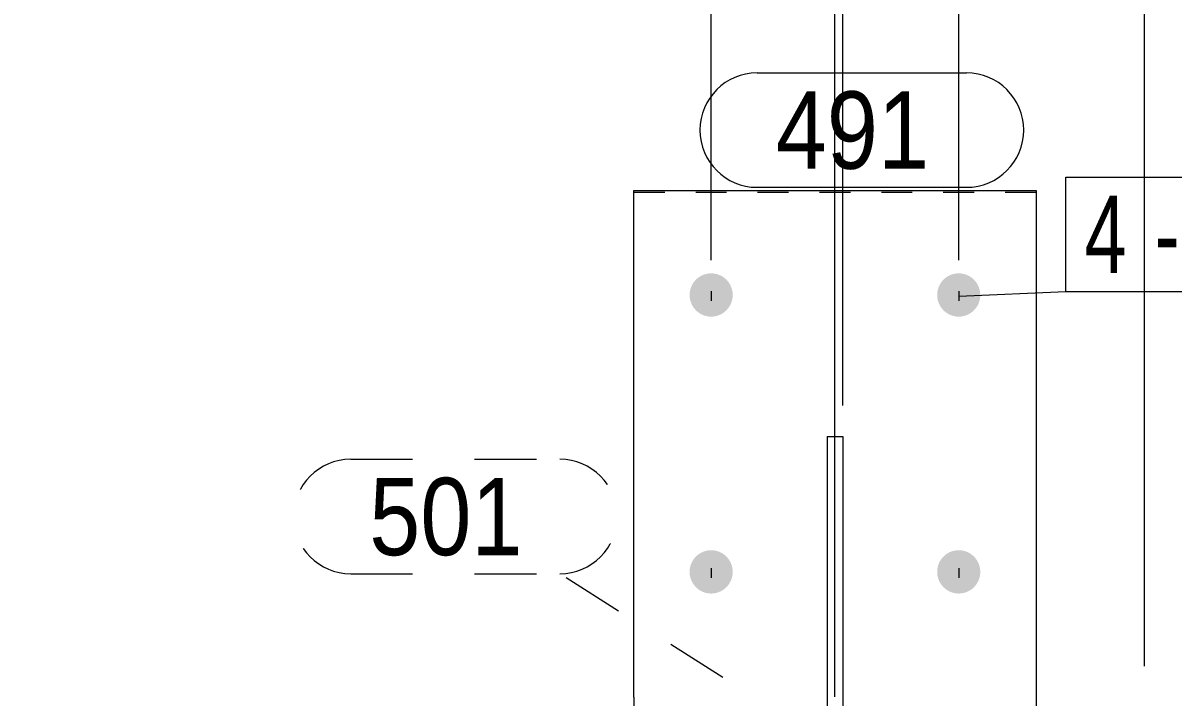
# Model space of a CAD drawing. Header units: millimetres. Extents: x 2 to 579, y 1 to 405.
# Drawn here: x 55.38 to 92.54, y 314.26 to 336.05 of the extents above; entities that cross this region are included whole.
import ezdxf

# ---------------------------------------------------------------- set-up
doc = ezdxf.new("R2010")
doc.units = ezdxf.units.MM
for name, pattern in [('XKITLINE00', [0]), ('XKITLINE01', [4, 1, -1, 1, -1]), ('XKITLINE02', [4, 2, -2]), ('XKITLINE03', [6, 3, -1, 1, -1])]:
    doc.linetypes.add(name, pattern=pattern)
for name, color, linetype, lineweight in [('Bolt', 3, 'Continuous', 0), ('BoltMark', 7, 'Continuous', 0), ('Dimensions', 7, 'Continuous', 0), ('Part', 2, 'Continuous', 0), ('PartMark', 7, 'Continuous', 0)]:
    doc.layers.add(name, color=color, linetype=linetype, lineweight=lineweight)
doc.styles.add('ARIAL', font='ARIAL.TTF')
doc.styles.add('ARIAL_NARROW', font='ARIALN.TTF')

# ---------------------------------------------------------------- blocks, each defined once
blk = doc.blocks.new('*A20')
at = {"layer": 'Bolt'}
for points in [[(78.31, 327.22), (78.308, 327.186), (78.304, 327.152), (78.298, 327.118), (78.29, 327.085), (78.281, 327.052), (78.27, 327.019), (78.258, 326.987), (78.244, 326.955), (78.229, 326.925), (78.212, 326.895), (78.194, 326.866), (78.174, 326.838), (78.153, 326.811), (78.131, 326.785), (78.107, 326.76), (78.082, 326.736), (78.057, 326.714), (78.03, 326.693), (78.002, 326.673), (77.973, 326.654), (77.943, 326.637), (77.913, 326.622), (77.881, 326.608), (77.849, 326.596), (77.817, 326.585), (77.784, 326.576), (77.751, 326.568), (77.717, 326.562), (77.683, 326.558), (77.649, 326.556), (77.615, 326.555), (77.581, 326.556), (77.547, 326.558), (77.513, 326.562), (77.479, 326.568), (77.446, 326.576), (77.413, 326.585), (77.38, 326.596), (77.349, 326.608), (77.317, 326.622), (77.287, 326.637), (77.257, 326.654), (77.228, 326.673), (77.2, 326.693), (77.173, 326.714), (77.147, 326.736), (77.123, 326.76), (77.099, 326.785), (77.077, 326.811), (77.056, 326.838), (77.036, 326.866), (77.018, 326.895), (77.001, 326.925), (76.986, 326.955), (76.972, 326.987), (76.96, 327.019), (76.949, 327.052), (76.94, 327.085), (76.932, 327.118), (76.926, 327.152), (76.922, 327.186), (76.92, 327.22), (76.919, 327.255), (76.92, 327.289), (76.922, 327.323), (76.926, 327.357), (76.932, 327.391), (76.94, 327.425), (76.949, 327.458), (76.96, 327.491), (76.972, 327.523), (76.986, 327.554), (77.001, 327.585), (77.018, 327.615), (77.036, 327.644), (77.056, 327.672), (77.077, 327.699), (77.099, 327.725), (77.123, 327.75), (77.147, 327.773), (77.173, 327.796), (77.2, 327.817), (77.228, 327.837), (77.257, 327.855), (77.287, 327.872), (77.317, 327.888), (77.349, 327.901), (77.38, 327.914), (77.413, 327.925), (77.446, 327.934), (77.479, 327.941), (77.513, 327.947), (77.547, 327.951), (77.581, 327.954), (77.615, 327.955), (77.649, 327.954), (77.683, 327.951), (77.717, 327.947), (77.751, 327.941), (77.784, 327.934), (77.817, 327.925), (77.849, 327.914), (77.881, 327.901), (77.913, 327.888), (77.943, 327.872), (77.973, 327.855), (78.002, 327.837), (78.03, 327.817), (78.057, 327.796), (78.082, 327.773), (78.107, 327.75), (78.131, 327.725), (78.153, 327.699), (78.174, 327.672), (78.194, 327.644), (78.212, 327.615), (78.229, 327.585), (78.244, 327.554), (78.258, 327.523), (78.27, 327.491), (78.281, 327.458), (78.29, 327.425), (78.298, 327.391), (78.304, 327.357), (78.308, 327.323), (78.31, 327.289), (78.311, 327.255)], [(86.31, 327.22), (86.308, 327.186), (86.304, 327.152), (86.298, 327.118), (86.29, 327.085), (86.281, 327.052), (86.27, 327.019), (86.258, 326.987), (86.244, 326.955), (86.229, 326.925), (86.212, 326.895), (86.194, 326.866), (86.174, 326.838), (86.153, 326.811), (86.131, 326.785), (86.107, 326.76), (86.082, 326.736), (86.057, 326.714), (86.03, 326.693), (86.002, 326.673), (85.973, 326.654), (85.943, 326.637), (85.913, 326.622), (85.881, 326.608), (85.849, 326.596), (85.817, 326.585), (85.784, 326.576), (85.751, 326.568), (85.717, 326.562), (85.683, 326.558), (85.649, 326.556), (85.615, 326.555), (85.581, 326.556), (85.547, 326.558), (85.513, 326.562), (85.479, 326.568), (85.446, 326.576), (85.413, 326.585), (85.38, 326.596), (85.349, 326.608), (85.317, 326.622), (85.287, 326.637), (85.257, 326.654), (85.228, 326.673), (85.2, 326.693), (85.173, 326.714), (85.147, 326.736), (85.123, 326.76), (85.099, 326.785), (85.077, 326.811), (85.056, 326.838), (85.036, 326.866), (85.018, 326.895), (85.001, 326.925), (84.986, 326.955), (84.972, 326.987), (84.96, 327.019), (84.949, 327.052), (84.94, 327.085), (84.932, 327.118), (84.926, 327.152), (84.922, 327.186), (84.92, 327.22), (84.919, 327.255), (84.92, 327.289), (84.922, 327.323), (84.926, 327.357), (84.932, 327.391), (84.94, 327.425), (84.949, 327.458), (84.96, 327.491), (84.972, 327.523), (84.986, 327.554), (85.001, 327.585), (85.018, 327.615), (85.036, 327.644), (85.056, 327.672), (85.077, 327.699), (85.099, 327.725), (85.123, 327.75), (85.147, 327.773), (85.173, 327.796), (85.2, 327.817), (85.228, 327.837), (85.257, 327.855), (85.287, 327.872), (85.317, 327.888), (85.349, 327.901), (85.38, 327.914), (85.413, 327.925), (85.446, 327.934), (85.479, 327.941), (85.513, 327.947), (85.547, 327.951), (85.581, 327.954), (85.615, 327.955), (85.649, 327.954), (85.683, 327.951), (85.717, 327.947), (85.751, 327.941), (85.784, 327.934), (85.817, 327.925), (85.849, 327.914), (85.881, 327.901), (85.913, 327.888), (85.943, 327.872), (85.973, 327.855), (86.002, 327.837), (86.03, 327.817), (86.057, 327.796), (86.082, 327.773), (86.107, 327.75), (86.131, 327.725), (86.153, 327.699), (86.174, 327.672), (86.194, 327.644), (86.212, 327.615), (86.229, 327.585), (86.244, 327.554), (86.258, 327.523), (86.27, 327.491), (86.281, 327.458), (86.29, 327.425), (86.298, 327.391), (86.304, 327.357), (86.308, 327.323), (86.31, 327.289), (86.311, 327.255)], [(78.31, 318.27), (78.308, 318.236), (78.304, 318.202), (78.298, 318.168), (78.29, 318.134), (78.281, 318.101), (78.27, 318.069), (78.258, 318.037), (78.244, 318.005), (78.229, 317.974), (78.212, 317.945), (78.194, 317.916), (78.174, 317.887), (78.153, 317.86), (78.131, 317.834), (78.107, 317.809), (78.082, 317.786), (78.057, 317.763), (78.03, 317.742), (78.002, 317.722), (77.973, 317.704), (77.943, 317.687), (77.913, 317.672), (77.881, 317.658), (77.849, 317.645), (77.817, 317.635), (77.784, 317.625), (77.751, 317.618), (77.717, 317.612), (77.683, 317.608), (77.649, 317.605), (77.615, 317.604), (77.581, 317.605), (77.547, 317.608), (77.513, 317.612), (77.479, 317.618), (77.446, 317.625), (77.413, 317.635), (77.38, 317.645), (77.349, 317.658), (77.317, 317.672), (77.287, 317.687), (77.257, 317.704), (77.228, 317.722), (77.2, 317.742), (77.173, 317.763), (77.147, 317.786), (77.123, 317.809), (77.099, 317.834), (77.077, 317.86), (77.056, 317.887), (77.036, 317.916), (77.018, 317.945), (77.001, 317.974), (76.986, 318.005), (76.972, 318.037), (76.96, 318.069), (76.949, 318.101), (76.94, 318.134), (76.932, 318.168), (76.926, 318.202), (76.922, 318.236), (76.92, 318.27), (76.919, 318.304), (76.92, 318.339), (76.922, 318.373), (76.926, 318.407), (76.932, 318.441), (76.94, 318.475), (76.949, 318.508), (76.96, 318.54), (76.972, 318.572), (76.986, 318.604), (77.001, 318.634), (77.018, 318.664), (77.036, 318.693), (77.056, 318.721), (77.077, 318.748), (77.099, 318.775), (77.123, 318.799), (77.147, 318.823), (77.173, 318.846), (77.2, 318.867), (77.228, 318.886), (77.257, 318.905), (77.287, 318.922), (77.317, 318.937), (77.349, 318.951), (77.38, 318.963), (77.413, 318.974), (77.446, 318.983), (77.479, 318.991), (77.513, 318.997), (77.547, 319.001), (77.581, 319.004), (77.615, 319.004), (77.649, 319.004), (77.683, 319.001), (77.717, 318.997), (77.751, 318.991), (77.784, 318.983), (77.817, 318.974), (77.849, 318.963), (77.881, 318.951), (77.913, 318.937), (77.943, 318.922), (77.973, 318.905), (78.002, 318.886), (78.03, 318.867), (78.057, 318.846), (78.082, 318.823), (78.107, 318.799), (78.131, 318.775), (78.153, 318.748), (78.174, 318.721), (78.194, 318.693), (78.212, 318.664), (78.229, 318.634), (78.244, 318.604), (78.258, 318.572), (78.27, 318.54), (78.281, 318.508), (78.29, 318.475), (78.298, 318.441), (78.304, 318.407), (78.308, 318.373), (78.31, 318.339), (78.311, 318.304)], [(86.31, 318.27), (86.308, 318.236), (86.304, 318.202), (86.298, 318.168), (86.29, 318.134), (86.281, 318.101), (86.27, 318.069), (86.258, 318.037), (86.244, 318.005), (86.229, 317.974), (86.212, 317.945), (86.194, 317.916), (86.174, 317.887), (86.153, 317.86), (86.131, 317.834), (86.107, 317.809), (86.082, 317.786), (86.057, 317.763), (86.03, 317.742), (86.002, 317.722), (85.973, 317.704), (85.943, 317.687), (85.913, 317.672), (85.881, 317.658), (85.849, 317.645), (85.817, 317.635), (85.784, 317.625), (85.751, 317.618), (85.717, 317.612), (85.683, 317.608), (85.649, 317.605), (85.615, 317.604), (85.581, 317.605), (85.547, 317.608), (85.513, 317.612), (85.479, 317.618), (85.446, 317.625), (85.413, 317.635), (85.38, 317.645), (85.349, 317.658), (85.317, 317.672), (85.287, 317.687), (85.257, 317.704), (85.228, 317.722), (85.2, 317.742), (85.173, 317.763), (85.147, 317.786), (85.123, 317.809), (85.099, 317.834), (85.077, 317.86), (85.056, 317.887), (85.036, 317.916), (85.018, 317.945), (85.001, 317.974), (84.986, 318.005), (84.972, 318.037), (84.96, 318.069), (84.949, 318.101), (84.94, 318.134), (84.932, 318.168), (84.926, 318.202), (84.922, 318.236), (84.92, 318.27), (84.919, 318.304), (84.92, 318.339), (84.922, 318.373), (84.926, 318.407), (84.932, 318.441), (84.94, 318.475), (84.949, 318.508), (84.96, 318.54), (84.972, 318.572), (84.986, 318.604), (85.001, 318.634), (85.018, 318.664), (85.036, 318.693), (85.056, 318.721), (85.077, 318.748), (85.099, 318.775), (85.123, 318.799), (85.147, 318.823), (85.173, 318.846), (85.2, 318.867), (85.228, 318.886), (85.257, 318.905), (85.287, 318.922), (85.317, 318.937), (85.349, 318.951), (85.38, 318.963), (85.413, 318.974), (85.446, 318.983), (85.479, 318.991), (85.513, 318.997), (85.547, 319.001), (85.581, 319.004), (85.615, 319.004), (85.649, 319.004), (85.683, 319.001), (85.717, 318.997), (85.751, 318.991), (85.784, 318.983), (85.817, 318.974), (85.849, 318.963), (85.881, 318.951), (85.913, 318.937), (85.943, 318.922), (85.973, 318.905), (86.002, 318.886), (86.03, 318.867), (86.057, 318.846), (86.082, 318.823), (86.107, 318.799), (86.131, 318.775), (86.153, 318.748), (86.174, 318.721), (86.194, 318.693), (86.212, 318.664), (86.229, 318.634), (86.244, 318.604), (86.258, 318.572), (86.27, 318.54), (86.281, 318.508), (86.29, 318.475), (86.298, 318.441), (86.304, 318.407), (86.308, 318.373), (86.31, 318.339), (86.311, 318.304)]]:
    blk.add_hatch(color=3, dxfattribs=at).paths.add_polyline_path(points, flags=17)
at = {"layer": 'Bolt', "color": 3, "linetype": 'XKITLINE00', "lineweight": 0}
for p, q in [((77.615, 327.376), (77.615, 327.062)), ((85.615, 327.376), (85.615, 327.062)), ((77.615, 318.426), (77.615, 318.111)), ((85.615, 318.426), (85.615, 318.111))]:
    blk.add_line(p, q, dxfattribs=at)
blk = doc.blocks.new('*A22')
at = {"layer": 'Part', "color": 7, "linetype": 'XKITLINE03', "lineweight": 0}
blk.add_line((81.615, 196.697), (81.615, 321.152), dxfattribs=at)
blk = doc.blocks.new('*A27')
at = {"layer": 'Part', "color": 2, "linetype": 'XKITLINE00', "lineweight": 0}
for p, q in [((75.115, 314.256), (75.115, 330.636)), ((75.115, 330.636), (88.115, 330.636)), ((88.115, 330.636), (88.115, 314.256))]:
    blk.add_line(p, q, dxfattribs=at)
at = {"layer": 'Part', "color": 7, "linetype": 'XKITLINE01', "lineweight": 0}
for p, q in [((75.115, 330.584), (88.115, 330.584)), ((75.115, 314.256), (75.115, 312.683)), ((88.115, 314.256), (88.115, 312.683)), ((75.115, 312.735), (88.115, 312.735)), ((75.115, 312.683), (75.115, 312.735)), ((88.115, 312.683), (75.115, 312.683)), ((88.115, 312.683), (88.115, 312.735))]:
    blk.add_line(p, q, dxfattribs=at)
blk = doc.blocks.new('*A28')
at = {"layer": 'Part', "color": 2, "linetype": 'XKITLINE00', "lineweight": 0}
for p, q in [((81.365, 322.68), (81.365, 314.256)), ((81.365, 322.68), (81.865, 322.68)), ((81.865, 322.68), (81.865, 314.256))]:
    blk.add_line(p, q, dxfattribs=at)
at = {"layer": 'Part', "color": 7, "linetype": 'XKITLINE01', "lineweight": 0}
for p, q in [((81.365, 314.256), (81.365, 312.735)), ((81.865, 314.256), (81.865, 312.735)), ((81.365, 313.784), (81.865, 313.784)), ((81.365, 312.735), (81.865, 312.735))]:
    blk.add_line(p, q, dxfattribs=at)
blk = doc.blocks.new('*A77')
at = {"layer": 'Dimensions', "color": 7, "linetype": 'XKITLINE00', "lineweight": 0}
for p, q in [((81.615, 314.262), (81.615, 360.824)), ((81.865, 323.68), (81.865, 360.824)), ((82.463, 358.822), (80.766, 357.125)), ((82.713, 358.822), (81.016, 357.125)), ((81.615, 357.974), (81.865, 357.974))]:
    blk.add_line(p, q, dxfattribs=at)
at = {"layer": 'Dimensions', "color": 3}
for p in [(81.615, 357.974), (81.865, 357.974)]:
    blk.add_point(p, dxfattribs=at)
at = {"layer": 'Dimensions', "color": 3, "style": 'ARIAL', "width": 0.85}
blk.add_text('3', height=3, dxfattribs=at).set_placement((80.627, 359.324))
blk = doc.blocks.new('*A78')
at = {"layer": 'Dimensions', "color": 7, "linetype": 'XKITLINE00', "lineweight": 0}
for p, q in [((81.865, 323.68), (81.865, 360.824)), ((91.615, 315.256), (91.615, 360.824)), ((82.713, 358.822), (81.016, 357.125)), ((92.463, 358.822), (90.766, 357.125)), ((81.865, 357.974), (91.615, 357.974))]:
    blk.add_line(p, q, dxfattribs=at)
at = {"layer": 'Dimensions', "color": 3}
for p in [(81.865, 357.974), (91.615, 357.974)]:
    blk.add_point(p, dxfattribs=at)
at = {"layer": 'Dimensions', "color": 3, "style": 'ARIAL', "width": 0.85}
blk.add_text('98', height=3, dxfattribs=at).set_placement((84.515, 359.324))
blk = doc.blocks.new('*A83')
at = {"layer": 'Dimensions', "color": 7, "linetype": 'XKITLINE00', "lineweight": 0}
for p, q in [((77.615, 328.376), (77.615, 348.824)), ((81.615, 314.262), (81.615, 348.824)), ((78.463, 346.822), (76.766, 345.125)), ((82.463, 346.822), (80.766, 345.125)), ((77.615, 345.974), (81.615, 345.974))]:
    blk.add_line(p, q, dxfattribs=at)
at = {"layer": 'Dimensions', "color": 3}
for p in [(77.615, 345.974), (81.615, 345.974)]:
    blk.add_point(p, dxfattribs=at)
at = {"layer": 'Dimensions', "color": 3, "style": 'ARIAL', "width": 0.85}
blk.add_text('40', height=3, dxfattribs=at).set_placement((77.39, 347.324))
blk = doc.blocks.new('*A84')
at = {"layer": 'Dimensions', "color": 7, "linetype": 'XKITLINE00', "lineweight": 0}
for p, q in [((81.615, 314.262), (81.615, 348.374)), ((85.615, 328.376), (85.615, 348.374)), ((82.463, 346.822), (80.766, 345.125)), ((86.463, 346.822), (84.766, 345.125)), ((81.615, 345.974), (85.615, 345.974))]:
    blk.add_line(p, q, dxfattribs=at)
at = {"layer": 'Dimensions', "color": 3}
for p in [(81.615, 345.974), (85.615, 345.974)]:
    blk.add_point(p, dxfattribs=at)
at = {"layer": 'Dimensions', "color": 3, "style": 'ARIAL', "width": 0.85}
blk.add_text('40', height=3, dxfattribs=at).set_placement((81.39, 341.624))
blk = doc.blocks.new('*A86')
at = {"layer": 'Dimensions', "color": 7, "linetype": 'XKITLINE00', "lineweight": 0}
for p, q in [((44.766, 314.11), (46.463, 312.413)), ((70.615, 313.262), (42.765, 313.262)), ((45.615, 280.547), (45.615, 313.262)), ((44.766, 281.395), (46.463, 279.698)), ((65.215, 280.547), (42.765, 280.547))]:
    blk.add_line(p, q, dxfattribs=at)
at = {"layer": 'Dimensions', "color": 3}
for p in [(45.615, 313.262), (45.615, 280.547)]:
    blk.add_point(p, dxfattribs=at)
at = {"layer": 'Dimensions', "color": 3, "style": 'ARIAL', "width": 0.85}
blk.add_text('7336', height=3, dxfattribs=at).set_placement((46.915, 314.462))
blk.add_text('327', height=3, rotation=90.0002, dxfattribs=at).set_placement((44.265, 293.566))
blk = doc.blocks.new('*A95')
at = {"layer": 'Dimensions', "color": 7, "linetype": 'XKITLINE00', "lineweight": 0}
for p, q in [((116.766, 314.11), (118.463, 312.413)), ((92.615, 313.262), (120.015, 313.262)), ((117.615, 308.499), (117.615, 313.262)), ((116.766, 309.348), (118.463, 307.651)), ((87.615, 308.499), (120.015, 308.499))]:
    blk.add_line(p, q, dxfattribs=at)
at = {"layer": 'Dimensions', "color": 3}
for p in [(117.615, 313.262), (117.615, 308.499)]:
    blk.add_point(p, dxfattribs=at)
at = {"layer": 'Dimensions', "color": 3, "style": 'ARIAL', "width": 0.85}
blk.add_text('7336', height=3, dxfattribs=at).set_placement((107.415, 314.462))
blk.add_text('48', height=3, rotation=90.0002, dxfattribs=at).set_placement((116.265, 308.655))
blk = doc.blocks.new('*A97')
at = {"layer": 'BoltMark', "color": 7, "linetype": 'XKITLINE00', "lineweight": 0}
for p, q in [((89.079, 331.069), (99.375, 331.069)), ((89.079, 327.369), (89.079, 331.069)), ((99.375, 327.369), (99.375, 331.069)), ((85.615, 327.219), (89.079, 327.369)), ((89.079, 327.369), (99.375, 327.369))]:
    blk.add_line(p, q, dxfattribs=at)
at = {"layer": 'BoltMark', "color": 3, "style": 'ARIAL_NARROW', "width": 0.85}
for s, p in [('4', (89.679, 327.969)), ('Ø14', (93.608, 327.969)), ('-', (91.949, 327.969))]:
    blk.add_text(s, height=2.5, dxfattribs=at).set_placement(p)
blk = doc.blocks.new('*A100')
at = {"layer": 'PartMark', "color": 7, "linetype": 'XKITLINE02', "lineweight": 0}
for p, q in [((65.966, 321.944), (72.728, 321.944)), ((65.966, 318.244), (72.728, 318.244)), ((81.365, 312.735), (72.728, 318.244))]:
    blk.add_line(p, q, dxfattribs=at)
for centre, start, end in [((65.966, 320.094), 90, 270), ((72.728, 320.094), 270, 90)]:
    blk.add_arc(centre, 1.85, start, end, dxfattribs=at)
at = {"layer": 'PartMark', "color": 3, "style": 'ARIAL', "width": 0.85}
blk.add_text('501', height=2.5, dxfattribs=at).set_placement((66.566, 318.844))
blk = doc.blocks.new('*A101')
at = {"layer": 'PartMark', "color": 7, "linetype": 'XKITLINE00', "lineweight": 0}
for p, q in [((79.102, 334.436), (85.865, 334.436)), ((79.102, 330.736), (85.865, 330.736))]:
    blk.add_line(p, q, dxfattribs=at)
for centre, start, end in [((79.102, 332.586), 90, 270), ((85.865, 332.586), 270, 90)]:
    blk.add_arc(centre, 1.85, start, end, dxfattribs=at)
at = {"layer": 'PartMark', "color": 3, "style": 'ARIAL', "width": 0.85}
blk.add_text('491', height=2.5, dxfattribs=at).set_placement((79.702, 331.336))

msp = doc.modelspace()

# ---------------------------------------------------------------- block references
at = {"lineweight": 0}
for name in ['*A77', '*A78', '*A83', '*A84', '*A101', '*A97', '*A27', '*A20', '*A28', '*A100', '*A86', '*A95']:
    msp.add_blockref(name, (0, 0), dxfattribs=at)
at = {"layer": 'Part', "lineweight": 0}
msp.add_blockref('*A22', (0, 0), dxfattribs=at)

doc.saveas('drawing.dxf')
